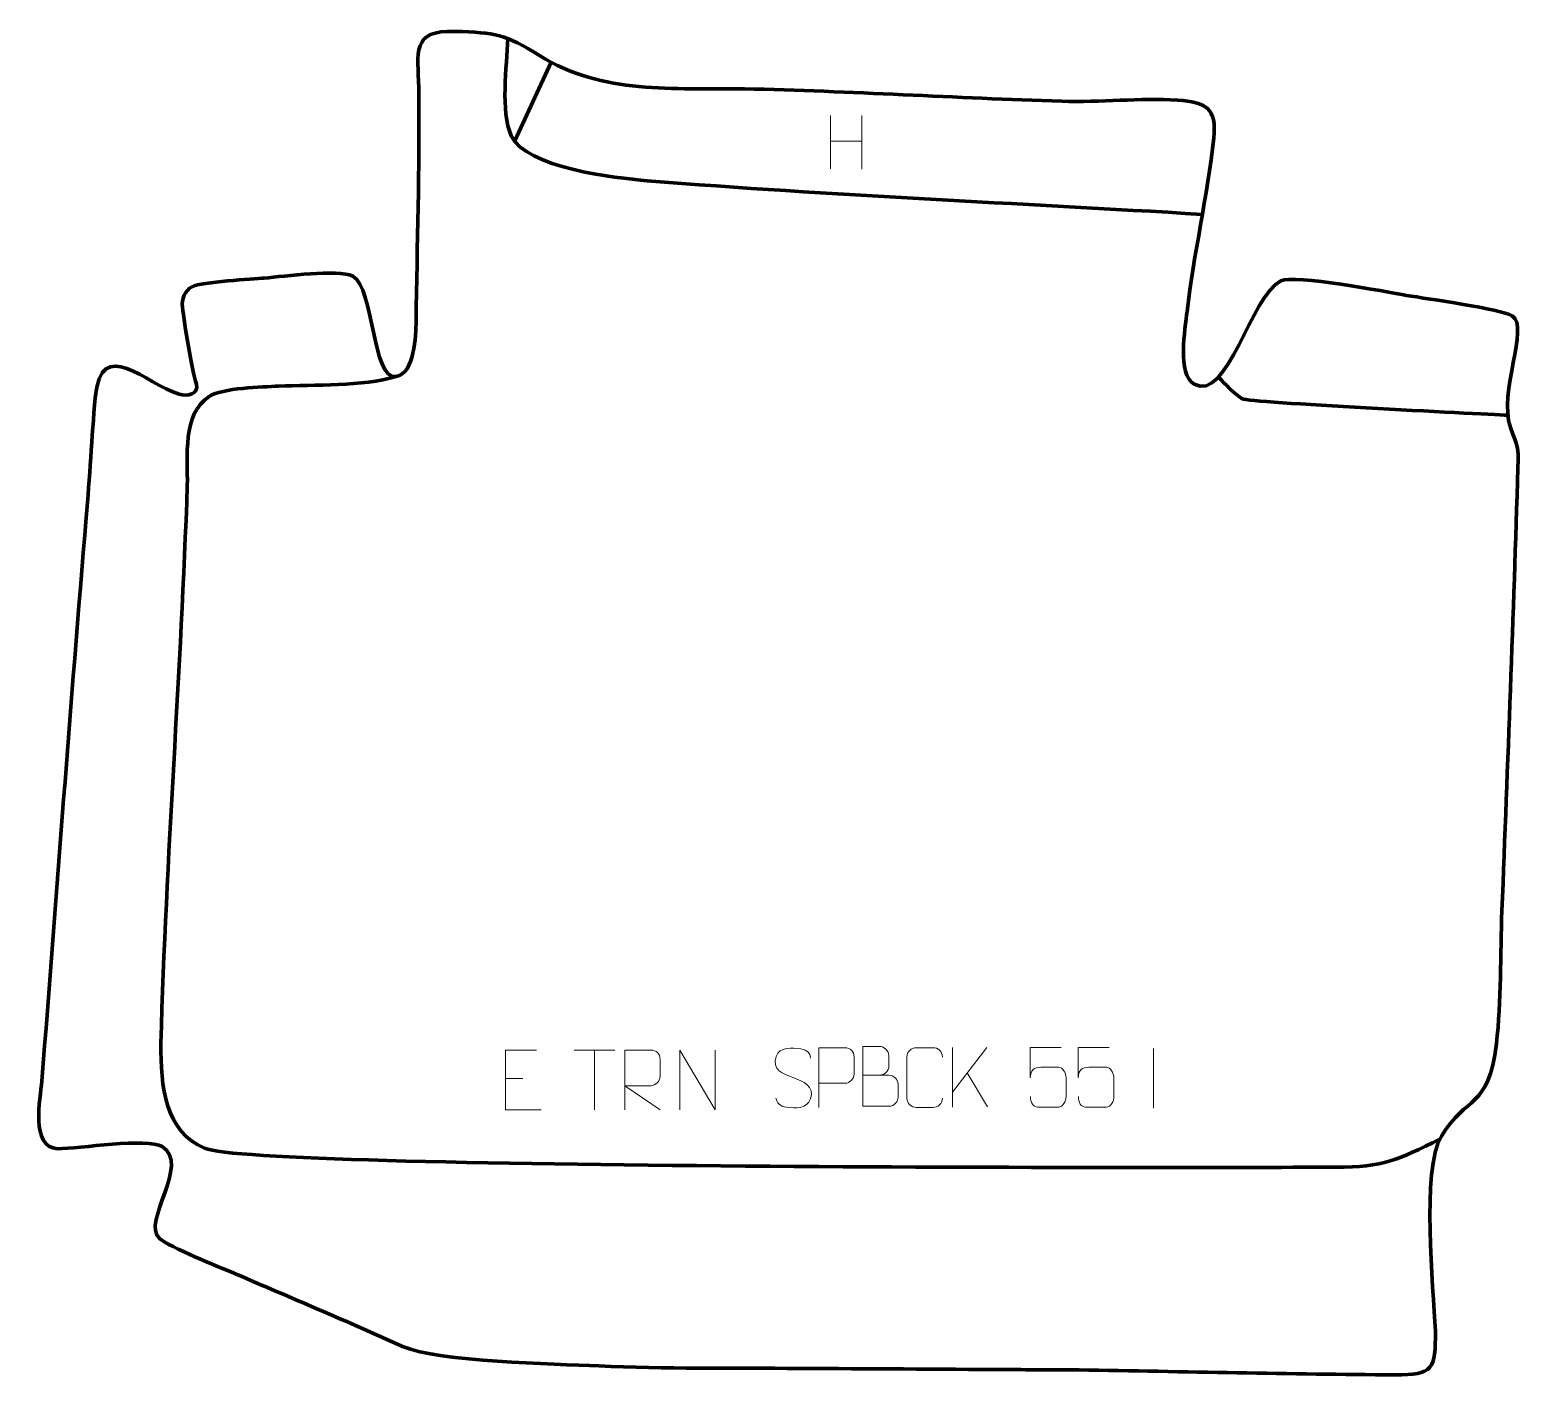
# Model space of a CAD drawing. Header units: millimetres. Extents: x -308 to 318, y -270 to 291.
import ezdxf

# ---------------------------------------------------------------- set-up
doc = ezdxf.new("R2010")
doc.units = ezdxf.units.MM
doc.header["$MEASUREMENT"] = 0
doc.layers.add('layer 2', color=7, linetype='Continuous')
doc.layers.add('layer 3', color=7, linetype='Continuous')

msp = doc.modelspace()

# ---------------------------------------------------------------- linework, layer by layer
at = {"layer": 'layer 2', "color": 142, "lineweight": 158}
for points, knots in [([(181.718, 214.0216), (104.5942, 218.6952), (26.9664, 221.8847), (-50.0078, 228.087), (-50.0078, 228.087), (-63.4914, 229.1734), (-100.6994, 233.4732), (-106.7626, 246.8706), (-106.7626, 246.8706), (-111.3034, 256.904), (-108.5948, 275.9533), (-108.1479, 287.3586)], [0, 0, 0, 0, 0.25, 0.25, 0.25, 0.25, 0.5, 0.5, 0.5, 0.5, 1, 1, 1, 1]), ([(-154.7573, 146.3499), (-168.8851, 142.013), (-188.7922, 143.0454), (-203.9104, 142.316), (-203.9104, 142.316), (-210.5119, 141.9975), (-227.432, 141.5592), (-232.8533, 138.037), (-232.8533, 138.037), (-244.1857, 130.6743), (-241.6759, 112.6985), (-241.9483, 100.9382), (-241.9483, 100.9382), (-244.6117, 23.2485), (-250.7404, -54.2585), (-252.9933, -131.9772), (-252.9933, -131.9772), (-253.144, -150.2433), (-251.0634, -169.1283), (-234.7206, -175.843), (-234.7206, -175.843), (-212.559, -184.9478), (187.5483, -183.8174), (237.3155, -183.7448), (237.3155, -183.7448), (257.4011, -183.7155), (263.3267, -180.7142), (280.8529, -171.9868)], [0, 0, 0, 0, 0.125, 0.125, 0.125, 0.125, 0.25, 0.25, 0.25, 0.25, 0.375, 0.375, 0.375, 0.375, 0.5, 0.5, 0.5, 0.5, 0.625, 0.625, 0.625, 0.625, 0.75, 0.75, 0.75, 0.75, 1, 1, 1, 1]), ([(309.2252, 130.1596), (296.4591, 130.8631), (201.3187, 135.4201), (198.3382, 137.0659), (198.3382, 137.0659), (195.4079, 138.6839), (190.8512, 143.5752), (188.4365, 146.1345)], [0, 0, 0, 0, 0.33333333, 0.33333333, 0.33333333, 0.33333333, 1, 1, 1, 1])]:
    msp.add_open_spline(points, degree=3, knots=knots, dxfattribs=at)
msp.add_open_spline([(-90.0527, 277.5261), (-90.0527, 277.5261), (-105.3537, 244.4823), (-105.3537, 244.4823)], degree=3, dxfattribs=at)
at = {"layer": 'layer 3', "color": 242, "lineweight": 158}
msp.add_open_spline([(130.2641, -268.3732), (174.1951, -269.0163), (218.23, -270.1574), (262.1528, -270.3853), (262.1528, -270.3853), (277.9485, -270.4672), (279.1652, -268.178), (278.9493, -252.0545), (278.9493, -252.0545), (278.1844, -233.827), (272.9322, -185.1251), (281.5012, -170.784), (281.5012, -170.784), (291.9763, -153.2526), (300.952, -160.0931), (304.4513, -132.0745), (304.4513, -132.0745), (306.5296, -114.5128), (306.0389, -94.6657), (306.7433, -76.7176), (306.7433, -76.7176), (309.1535, -15.1179), (311.5505, 46.5956), (313.4169, 108.21), (313.4169, 108.21), (313.7035, 117.6698), (313.3275, 116.5951), (310.3108, 125.077), (310.3108, 125.077), (305.0791, 139.7864), (318.4552, 167.1247), (311.0111, 171.6739), (311.0111, 171.6739), (306.2599, 174.5774), (275.782, 178.6988), (266.9243, 180.2247), (266.9243, 180.2247), (258.2929, 181.7186), (220.068, 189.0503), (214.397, 186.2355), (214.397, 186.2355), (201.9217, 180.0433), (192.2256, 135.2355), (178.2221, 143.2164), (178.2221, 143.2164), (171.1467, 147.2488), (174.5061, 166.2527), (175.3312, 173.4404), (175.3312, 173.4404), (178.1216, 197.747), (183.8244, 221.5297), (186.4703, 245.911), (186.4703, 245.911), (187.7839, 258.3844), (183.3146, 260.8175), (171.3886, 261.7299), (171.3886, 261.7299), (155.5604, 262.6266), (139.2635, 260.8007), (122.9865, 261.2543), (122.9865, 261.2543), (78.7582, 262.5933), (34.896, 265.4645), (-9.4539, 266.447), (-9.4539, 266.447), (-39.1332, 266.8386), (-68.5719, 263.9564), (-94.9559, 280.3354), (-94.9559, 280.3354), (-109.2468, 289.207), (-113.3634, 289.8826), (-130.2843, 290.4172), (-130.2843, 290.4172), (-148.5623, 290.9947), (-145.6982, 281.609), (-145.3548, 266.868), (-145.3548, 266.868), (-145.3548, 266.868), (-145.3092, 264.9098), (-145.3092, 264.9098), (-145.3092, 264.9098), (-144.9794, 233.23), (-146.0732, 201.1631), (-146.4608, 169.4256), (-146.4608, 169.4256), (-146.5316, 163.6336), (-147.1024, 147.4255), (-154.7573, 146.3499), (-154.7573, 146.3499), (-164.9602, 144.9163), (-163.926, 183.1158), (-172.7915, 188.2234), (-172.7915, 188.2234), (-179.6284, 191.2926), (-201.0926, 188.1447), (-209.829, 187.4279), (-209.829, 187.4279), (-214.4035, 187.0525), (-236.0658, 185.853), (-239.9781, 183.8427), (-239.9781, 183.8427), (-243.0113, 182.2841), (-244.3232, 178.6264), (-243.9837, 175.3256), (-243.9837, 175.3256), (-243.0746, 168.0703), (-240.2085, 149.372), (-238.0756, 143.1235), (-238.0756, 143.1235), (-237.2367, 138.8579), (-241.8564, 137.9653), (-245.3741, 138.9762), (-245.3741, 138.9762), (-259.2555, 142.9652), (-277.9833, 164.1459), (-280.3804, 137.4535), (-280.3804, 137.4535), (-281.821, 120.8753), (-282.6966, 104.1688), (-284.1213, 87.4861), (-284.1213, 87.4861), (-290.8026, 9.0677), (-296.4233, -69.3563), (-302.6611, -147.7947), (-302.6611, -147.7947), (-303.2447, -155.1336), (-307.6026, -175.342), (-296.0861, -175.9904), (-296.0861, -175.9904), (-287.079, -175.962), (-258.6216, -171.3406), (-252.5014, -175.0739), (-252.5014, -175.0739), (-240.2512, -182.5464), (-261.3954, -206.5653), (-253.52, -213.4959), (-253.52, -213.4959), (-249.4864, -217.0456), (-228.7357, -225.3445), (-222.4254, -227.9903), (-222.4254, -227.9903), (-222.4254, -227.9903), (-221.9706, -228.181), (-221.9706, -228.181), (-221.9706, -228.181), (-198.4999, -238.2965), (-175.3761, -247.9872), (-152.0701, -258.5806), (-152.0701, -258.5806), (-136.7808, -265.0265), (-89.2624, -265.827), (-70.2121, -266.6994), (-70.2121, -266.6994), (-42.6604, -267.9612), (-14.054, -267.5561), (13.6208, -267.7128), (13.6208, -267.7128), (42.5324, -267.8765), (71.444, -268.0402), (100.3556, -268.2039), (100.3556, -268.2039), (110.3251, -268.2603), (120.2946, -268.3168), (130.2641, -268.3732)], degree=3, knots=[0, 0, 0, 0, 0.02380952, 0.02380952, 0.02380952, 0.02380952, 0.04761905, 0.04761905, 0.04761905, 0.04761905, 0.07142857, 0.07142857, 0.07142857, 0.07142857, 0.0952381, 0.0952381, 0.0952381, 0.0952381, 0.11904762, 0.11904762, 0.11904762, 0.11904762, 0.14285714, 0.14285714, 0.14285714, 0.14285714, 0.16666667, 0.16666667, 0.16666667, 0.16666667, 0.19047619, 0.19047619, 0.19047619, 0.19047619, 0.21428571, 0.21428571, 0.21428571, 0.21428571, 0.23809524, 0.23809524, 0.23809524, 0.23809524, 0.26190476, 0.26190476, 0.26190476, 0.26190476, 0.28571429, 0.28571429, 0.28571429, 0.28571429, 0.30952381, 0.30952381, 0.30952381, 0.30952381, 0.33333333, 0.33333333, 0.33333333, 0.33333333, 0.35714286, 0.35714286, 0.35714286, 0.35714286, 0.38095238, 0.38095238, 0.38095238, 0.38095238, 0.4047619, 0.4047619, 0.4047619, 0.4047619, 0.42857143, 0.42857143, 0.42857143, 0.42857143, 0.45238095, 0.45238095, 0.45238095, 0.45238095, 0.47619048, 0.47619048, 0.47619048, 0.47619048, 0.5, 0.5, 0.5, 0.5, 0.52380952, 0.52380952, 0.52380952, 0.52380952, 0.54761905, 0.54761905, 0.54761905, 0.54761905, 0.57142857, 0.57142857, 0.57142857, 0.57142857, 0.5952381, 0.5952381, 0.5952381, 0.5952381, 0.61904762, 0.61904762, 0.61904762, 0.61904762, 0.64285714, 0.64285714, 0.64285714, 0.64285714, 0.66666667, 0.66666667, 0.66666667, 0.66666667, 0.69047619, 0.69047619, 0.69047619, 0.69047619, 0.71428571, 0.71428571, 0.71428571, 0.71428571, 0.73809524, 0.73809524, 0.73809524, 0.73809524, 0.76190476, 0.76190476, 0.76190476, 0.76190476, 0.78571429, 0.78571429, 0.78571429, 0.78571429, 0.80952381, 0.80952381, 0.80952381, 0.80952381, 0.83333333, 0.83333333, 0.83333333, 0.83333333, 0.85714286, 0.85714286, 0.85714286, 0.85714286, 0.88095238, 0.88095238, 0.88095238, 0.88095238, 0.9047619, 0.9047619, 0.9047619, 0.9047619, 0.92857143, 0.92857143, 0.92857143, 0.92857143, 0.95238095, 0.95238095, 0.95238095, 0.95238095, 1, 1, 1, 1], dxfattribs=at)
at = {"layer": 'layer 3', "color": 250, "lineweight": 9}
for points in [[(26.4364, 255.2723), (26.4364, 255.2723), (26.4364, 233.0796), (26.4364, 233.0796)], [(39.5521, 255.2723), (39.5521, 255.2723), (39.5521, 232.922), (39.5521, 232.922)], [(26.4539, 244.6299), (26.4539, 244.6299), (39.5521, 244.6299), (39.5521, 244.6299)], [(-80.4657, -134.8523), (-80.4657, -134.8523), (-63.4785, -134.8523), (-63.4785, -134.8523)], [(-71.9719, -159.7823), (-71.9719, -159.7823), (-71.9719, -134.8288), (-71.9719, -134.8288)], [(77.3613, -133.7154), (77.3613, -133.7154), (77.3613, -158.669), (77.3613, -158.669)], [(91.7375, -133.7154), (91.7375, -133.7154), (77.3613, -152.3551), (77.3613, -152.3551)], [(161.3799, -134.1537), (161.3799, -134.1537), (161.3799, -159.1278), (161.3799, -159.1278)], [(-109.0908, -146.701), (-109.0908, -146.701), (-101.9227, -146.701), (-101.9227, -146.701)], [(92.0628, -158.5732), (92.0628, -158.5732), (83.5923, -144.2596), (83.5923, -144.2596)]]:
    msp.add_open_spline(points, degree=3, dxfattribs=at)
for points, knots in [([(-96.2169, -134.8213), (-96.2169, -134.8213), (-109.0908, -134.8213), (-109.0908, -134.8213), (-109.0908, -134.8213), (-109.0908, -134.8213), (-109.0908, -159.7749), (-109.0908, -159.7749), (-109.0908, -159.7749), (-109.0908, -159.7749), (-94.225, -159.7749), (-94.225, -159.7749)], [0, 0, 0, 0, 0.25, 0.25, 0.25, 0.25, 0.5, 0.5, 0.5, 0.5, 1, 1, 1, 1]), ([(-59.3042, -159.7823), (-59.3042, -159.7823), (-59.3042, -134.8288), (-59.3042, -134.8288), (-59.3042, -134.8288), (-55.7094, -134.8288), (-52.1139, -134.8288), (-48.5187, -134.8288), (-48.5187, -134.8288), (-46.1934, -134.8665), (-44.6361, -136.3565), (-44.6402, -138.7229), (-44.6402, -138.7229), (-44.6406, -140.7584), (-44.6406, -143.8178), (-44.6402, -145.8538), (-44.6402, -145.8538), (-44.6467, -147.7293), (-46.459, -149.6711), (-48.4685, -149.6902), (-48.4685, -149.6902), (-48.4685, -149.6902), (-59.3042, -149.6902), (-59.3042, -149.6902), (-59.3042, -149.6902), (-59.3042, -149.6902), (-44.6495, -159.7823), (-44.6495, -159.7823)], [0, 0, 0, 0, 0.125, 0.125, 0.125, 0.125, 0.25, 0.25, 0.25, 0.25, 0.375, 0.375, 0.375, 0.375, 0.5, 0.5, 0.5, 0.5, 0.625, 0.625, 0.625, 0.625, 0.75, 0.75, 0.75, 0.75, 1, 1, 1, 1]), ([(-36.3553, -159.7786), (-36.3553, -159.7786), (-36.3553, -134.8251), (-36.3553, -134.8251), (-36.3553, -134.8251), (-36.3553, -134.8251), (-21.7005, -159.7786), (-21.7005, -159.7786), (-21.7005, -159.7786), (-21.7005, -159.7786), (-21.7005, -134.8251), (-21.7005, -134.8251)], [0, 0, 0, 0, 0.25, 0.25, 0.25, 0.25, 0.5, 0.5, 0.5, 0.5, 1, 1, 1, 1]), ([(10.9721, -146.3018), (6.7238, -144.8314), (1.8157, -143.0356), (3.8208, -137.5153), (3.8208, -137.5153), (5.3243, -133.3754), (10.5379, -133.7639), (14.1415, -134.365), (14.1415, -134.365), (17.0021, -134.8422), (17.8668, -136.0554), (18.1774, -138.1395)], [0, 0, 0, 0, 0.25, 0.25, 0.25, 0.25, 0.5, 0.5, 0.5, 0.5, 1, 1, 1, 1]), ([(21.6958, -158.7824), (21.6958, -158.7824), (21.6958, -133.8288), (21.6958, -133.8288), (21.6958, -133.8288), (25.2908, -133.8288), (28.8861, -133.8288), (32.4815, -133.8288), (32.4815, -133.8288), (34.8067, -133.8667), (36.3641, -135.3568), (36.3599, -137.7229), (36.3599, -137.7229), (36.3595, -139.7586), (36.3595, -142.8179), (36.3599, -144.8539), (36.3599, -144.8539), (36.3534, -146.7293), (34.5412, -148.6712), (32.5316, -148.6903), (32.5316, -148.6903), (32.5316, -148.6903), (21.6958, -148.6903), (21.6958, -148.6903)], [0, 0, 0, 0, 0.14285714, 0.14285714, 0.14285714, 0.14285714, 0.28571429, 0.28571429, 0.28571429, 0.28571429, 0.42857143, 0.42857143, 0.42857143, 0.42857143, 0.57142857, 0.57142857, 0.57142857, 0.57142857, 0.71428571, 0.71428571, 0.71428571, 0.71428571, 1, 1, 1, 1]), ([(39.9578, -145.3056), (43.5964, -145.3052), (47.1835, -145.3052), (50.8229, -145.3056), (50.8229, -145.3056), (52.7983, -145.3229), (54.7219, -147.059), (54.7219, -149.1086), (54.7219, -149.1086), (54.7215, -150.2372), (54.7215, -153.2866), (54.7219, -154.4155), (54.7219, -154.4155), (54.7395, -156.2734), (53.1974, -158.2873), (50.8759, -158.2704), (50.8759, -158.2704), (47.2361, -158.27), (43.5967, -158.27), (39.9578, -158.2704), (39.9578, -158.2704), (39.9578, -149.9521), (39.9578, -141.6343), (39.9578, -133.3168), (39.9578, -133.3168), (42.3315, -133.3168), (44.7056, -133.3168), (47.0798, -133.3168), (47.0798, -133.3168), (48.7606, -133.2992), (50.8574, -135.2097), (50.8751, -137.1721), (50.8751, -137.1721), (50.8747, -139.2382), (50.8747, -139.3842), (50.8751, -141.4507), (50.8751, -141.4507), (50.8924, -143.5168), (49.0379, -145.3229), (47.0279, -145.3056)], [0, 0, 0, 0, 0.09090909, 0.09090909, 0.09090909, 0.09090909, 0.18181818, 0.18181818, 0.18181818, 0.18181818, 0.27272727, 0.27272727, 0.27272727, 0.27272727, 0.36363636, 0.36363636, 0.36363636, 0.36363636, 0.45454545, 0.45454545, 0.45454545, 0.45454545, 0.54545455, 0.54545455, 0.54545455, 0.54545455, 0.63636364, 0.63636364, 0.63636364, 0.63636364, 0.72727273, 0.72727273, 0.72727273, 0.72727273, 0.81818182, 0.81818182, 0.81818182, 0.81818182, 1, 1, 1, 1]), ([(73.2459, -154.9646), (73.1061, -157.288), (71.4289, -158.7676), (69.2812, -158.7784), (69.2812, -158.7784), (66.9493, -158.778), (64.6174, -158.778), (62.2859, -158.7784), (62.2859, -158.7784), (60.3609, -158.8838), (58.3888, -156.9993), (58.4, -154.982), (58.4, -154.982), (58.4004, -149.2119), (58.4004, -143.4422), (58.4, -137.6729), (58.4, -137.6729), (58.4042, -135.5348), (60.1509, -133.8156), (62.3033, -133.8291), (62.3033, -133.8291), (64.629, -133.8291), (66.9551, -133.8291), (69.2812, -133.8291), (69.2812, -133.8291), (71.2278, -133.7936), (73.2192, -135.2851), (73.2459, -137.7227)], [0, 0, 0, 0, 0.125, 0.125, 0.125, 0.125, 0.25, 0.25, 0.25, 0.25, 0.375, 0.375, 0.375, 0.375, 0.5, 0.5, 0.5, 0.5, 0.625, 0.625, 0.625, 0.625, 0.75, 0.75, 0.75, 0.75, 1, 1, 1, 1]), ([(122.7554, -133.7374), (122.7554, -133.7374), (109.9037, -133.7374), (109.9037, -133.7374), (109.9037, -133.7374), (109.904, -137.968), (109.904, -142.1989), (109.9037, -146.4301), (109.9037, -146.4301), (109.9034, -143.12), (111.5344, -142.0482), (114.3464, -141.9877), (114.3464, -141.9877), (116.786, -141.9874), (119.2255, -141.9874), (121.6647, -141.9877), (121.6647, -141.9877), (123.3145, -141.9809), (124.7894, -144.3614), (124.8179, -146.4301), (124.8179, -146.4301), (124.8176, -149.0174), (124.8176, -151.605), (124.8179, -154.1927), (124.8179, -154.1927), (124.8641, -156.1521), (123.3647, -158.5884), (121.7388, -158.6469), (121.7388, -158.6469), (119.7823, -158.6466), (114.8873, -158.6466), (112.9303, -158.6469), (112.9303, -158.6469), (111.0848, -158.6557), (109.9777, -156.6909), (109.9569, -154.1398)], [0, 0, 0, 0, 0.1, 0.1, 0.1, 0.1, 0.2, 0.2, 0.2, 0.2, 0.3, 0.3, 0.3, 0.3, 0.4, 0.4, 0.4, 0.4, 0.5, 0.5, 0.5, 0.5, 0.6, 0.6, 0.6, 0.6, 0.7, 0.7, 0.7, 0.7, 0.8, 0.8, 0.8, 0.8, 1, 1, 1, 1]), ([(142.7554, -133.7374), (142.7554, -133.7374), (129.9037, -133.7374), (129.9037, -133.7374), (129.9037, -133.7374), (129.904, -137.968), (129.904, -142.1989), (129.9037, -146.4301), (129.9037, -146.4301), (129.9034, -143.12), (131.5344, -142.0482), (134.3464, -141.9877), (134.3464, -141.9877), (136.786, -141.9874), (139.2255, -141.9874), (141.6647, -141.9877), (141.6647, -141.9877), (143.3145, -141.9809), (144.7894, -144.3614), (144.8179, -146.4301), (144.8179, -146.4301), (144.8176, -149.0174), (144.8176, -151.605), (144.8179, -154.1927), (144.8179, -154.1927), (144.8641, -156.1521), (143.3647, -158.5884), (141.7388, -158.6469), (141.7388, -158.6469), (139.7823, -158.6466), (134.8873, -158.6466), (132.9303, -158.6469), (132.9303, -158.6469), (131.0848, -158.6557), (129.9777, -156.6909), (129.9569, -154.1398)], [0, 0, 0, 0, 0.1, 0.1, 0.1, 0.1, 0.2, 0.2, 0.2, 0.2, 0.3, 0.3, 0.3, 0.3, 0.4, 0.4, 0.4, 0.4, 0.5, 0.5, 0.5, 0.5, 0.6, 0.6, 0.6, 0.6, 0.7, 0.7, 0.7, 0.7, 0.8, 0.8, 0.8, 0.8, 1, 1, 1, 1]), ([(10.9721, -146.3019), (14.9907, -147.9486), (20.0202, -149.8369), (18.1862, -155.1972), (18.1862, -155.1972), (16.7264, -159.4636), (11.8156, -159.2069), (8.0895, -158.6522), (8.0895, -158.6522), (5.3395, -158.2424), (4.1186, -157.0289), (3.7406, -154.9167)], [0, 0, 0, 0, 0.25, 0.25, 0.25, 0.25, 0.5, 0.5, 0.5, 0.5, 1, 1, 1, 1])]:
    msp.add_open_spline(points, degree=3, knots=knots, dxfattribs=at)

doc.saveas('drawing.dxf')
